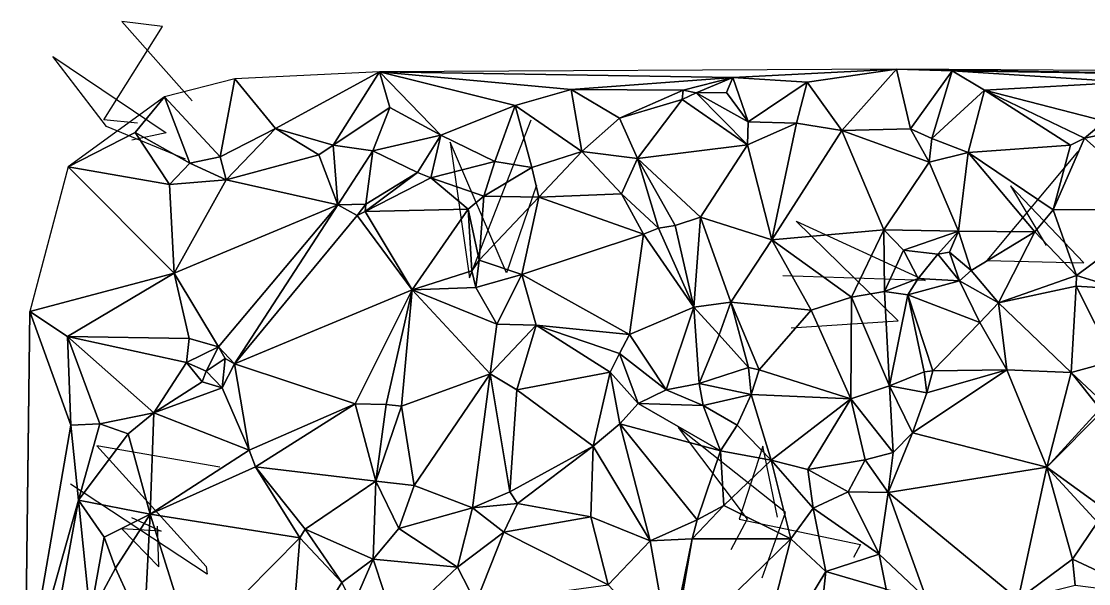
# Model space of a CAD drawing. Header units: metres. Extents: x -15 to 15, y -15.3 to 15.6.
# Drawn here: x -14.97 to -2.27, y 8.88 to 15.57 of the extents above; entities that cross this region are included whole.
import ezdxf

# ---------------------------------------------------------------- set-up
doc = ezdxf.new("R2010")
doc.units = ezdxf.units.M
doc.layers.add('CRACKS', color=1, linetype='Continuous')
doc.layers.add('STREET_MESH', color=7, linetype='Continuous')

msp = doc.modelspace()

# ---------------------------------------------------------------- linework, layer by layer
at = {"layer": 'CRACKS'}
for points in [[(-13.592, 14.354, 0.1), (-13.993, 14.395, 0.1), (-13.295, 15.506, 0.1), (-13.778, 15.566, 0.1), (-12.939, 14.621, 0.1)], [(-13.019, 13.926, 0.1), (-13.959, 14.314, 0.1), (-14.597, 15.15, 0.1), (-13.25, 14.242, 0.1), (-13.658, 14.151, 0.1)], [(-8.841, 13.616, 0.1), (-9.2, 12.573, 0.1), (-9.871, 14.13, 0.1), (-9.639, 12.517, 0.1), (-8.906, 14.396, 0.1)], [(-2.402, 14.019, 0.1), (-3.482, 12.721, 0.1), (-2.33, 12.694, 0.1), (-3.201, 13.609, 0.1), (-2.778, 12.901, 0.1)], [(-5.813, 11.921, 0.1), (-4.538, 12.005, 0.1), (-5.754, 13.189, 0.1), (-4.217, 12.482, 0.1), (-5.913, 12.539, 0.1)], [(-6.159, 8.946, 0.1), (-5.879, 9.722, 0.1), (-7.156, 10.734, 0.1), (-6.336, 9.645, 0.1), (-6.532, 9.279, 0.1)], [(-12.61, 10.262, 0.1), (-14.074, 10.518, 0.1), (-12.773, 9.082, 0.1), (-12.762, 8.99, 0.1), (-14.386, 10.06, 0.1)], [(-5.975, 9.669, 0.1), (-6.15, 10.514, 0.1), (-6.432, 9.646, 0.1), (-4.989, 9.341, 0.1), (-5.071, 9.188, 0.1)], [(-13.664, 9.663, 0.1), (-13.31, 9.5, 0.1), (-13.777, 9.531, 0.1), (-13.336, 9.079, 0.1), (-13.354, 9.562, 0.1)]]:
    msp.add_polyline3d(points, dxfattribs=at)
at = {"layer": 'STREET_MESH'}
for points in [[(-10.711, 14.966), (-6.506, 14.898), (-4.558, 14.999)], [(-6.506, 14.898), (-5.62, 14.844), (-4.558, 14.999)], [(-5.62, 14.844), (-5.209, 14.269), (-4.558, 14.999)], [(-5.209, 14.269), (-4.394, 14.289), (-4.558, 14.999)], [(2.69, 14.877), (8.493, 14.916), (-4.558, 14.999)], [(-3.897, 14.977), (2.69, 14.877), (-4.558, 14.999)], [(-4.394, 14.289), (-3.897, 14.977), (-4.558, 14.999)], [(-13.269, 14.67), (-12.605, 13.953), (-12.434, 14.883)], [(-12.605, 13.953), (-11.948, 14.292), (-12.434, 14.883)], [(-11.948, 14.292), (-10.711, 14.966), (-12.434, 14.883)], [(-11.948, 14.292), (-11.263, 14.094), (-10.711, 14.966)], [(-11.263, 14.094), (-10.588, 14.543), (-10.711, 14.966)], [(-8.43, 14.756), (-6.506, 14.898), (-10.711, 14.966)], [(-10.588, 14.543), (-9.98, 14.211), (-10.711, 14.966)], [(-9.095, 14.565), (-8.43, 14.756), (-10.711, 14.966)], [(-9.98, 14.211), (-9.095, 14.565), (-10.711, 14.966)], [(-6.506, 14.898), (-8.43, 14.756), (-7.098, 14.747)], [(-6.942, 14.715), (-6.506, 14.898), (-7.098, 14.747)], [(-6.506, 14.898), (-6.942, 14.715), (-6.583, 14.72)], [(-6.324, 14.37), (-6.506, 14.898), (-6.583, 14.72)], [(-6.506, 14.898), (-6.324, 14.37), (-5.62, 14.844)], [(-3.897, 14.977), (-4.394, 14.289), (-4.139, 14.171)], [(-3.513, 14.748), (-3.897, 14.977), (-4.139, 14.171)], [(-3.897, 14.977), (-3.513, 14.748), (-1.803, 14.843)], [(-3.897, 14.977), (-1.803, 14.843), (2.69, 14.877)], [(-9.095, 14.565), (-8.302, 14.02), (-8.43, 14.756)], [(-8.43, 14.756), (-7.857, 14.415), (-7.098, 14.747)], [(-8.302, 14.02), (-7.857, 14.415), (-8.43, 14.756)], [(-7.857, 14.415), (-7.108, 14.638), (-7.098, 14.747)], [(-7.108, 14.638), (-6.942, 14.715), (-7.098, 14.747)], [(-5.62, 14.844), (-6.324, 14.37), (-5.749, 14.354)], [(-5.209, 14.269), (-5.62, 14.844), (-5.749, 14.354)], [(-3.706, 14.008), (-3.513, 14.748), (-4.139, 14.171)], [(-3.706, 14.008), (-2.488, 14.095), (-3.513, 14.748)], [(-1.803, 14.843), (-3.513, 14.748), (-2.079, 14.38)], [(-3.513, 14.748), (-2.32, 14.177), (-2.079, 14.38)], [(-2.488, 14.095), (-2.32, 14.177), (-3.513, 14.748)], [(-13.62, 14.245), (-13.269, 14.67), (-14.416, 13.836)], [(-13.62, 14.245), (-12.968, 13.879), (-13.269, 14.67)], [(-12.968, 13.879), (-12.605, 13.953), (-13.269, 14.67)], [(-7.639, 13.934), (-7.108, 14.638), (-7.857, 14.415)], [(-7.108, 14.638), (-7.639, 13.934), (-6.332, 14.098)], [(-6.942, 14.715), (-7.108, 14.638), (-6.332, 14.098)], [(-6.942, 14.715), (-6.324, 14.37), (-6.583, 14.72)], [(-6.324, 14.37), (-6.942, 14.715), (-6.332, 14.098)], [(-11.263, 14.094), (-10.791, 14.025), (-10.588, 14.543)], [(-10.588, 14.543), (-10.791, 14.025), (-9.98, 14.211)], [(-9.337, 13.898), (-9.095, 14.565), (-9.98, 14.211)], [(-9.095, 14.565), (-9.337, 13.898), (-8.899, 13.827)], [(-8.302, 14.02), (-9.095, 14.565), (-8.899, 13.827)], [(-8.302, 14.02), (-7.639, 13.934), (-7.857, 14.415)], [(-6.324, 14.37), (-6.332, 14.098), (-5.749, 14.354)], [(-5.749, 14.354), (-6.332, 14.098), (-6.041, 12.966)], [(-5.209, 14.269), (-5.749, 14.354), (-6.041, 12.966)], [(-2.32, 14.177), (-1.883, 14.269), (-2.079, 14.38)], [(-13.211, 13.625), (-13.62, 14.245), (-14.416, 13.836)], [(-13.62, 14.245), (-13.211, 13.625), (-12.968, 13.879)], [(-12.605, 13.953), (-12.537, 13.682), (-11.948, 14.292)], [(-12.537, 13.682), (-11.432, 13.979), (-11.948, 14.292)], [(-11.432, 13.979), (-11.263, 14.094), (-11.948, 14.292)], [(-4.71, 13.088), (-5.209, 14.269), (-6.041, 12.966)], [(-4.17, 13.89), (-4.394, 14.289), (-5.209, 14.269)], [(-4.71, 13.088), (-4.17, 13.89), (-5.209, 14.269)], [(-4.394, 14.289), (-4.17, 13.89), (-4.139, 14.171)], [(-1.361, 13.327), (-1.883, 14.269), (-2.32, 14.177)], [(-10.791, 14.025), (-10.257, 13.768), (-9.98, 14.211)], [(-9.98, 14.211), (-10.257, 13.768), (-10.101, 13.705)], [(-9.337, 13.898), (-9.98, 14.211), (-10.101, 13.705)], [(-7.639, 13.934), (-6.89, 13.238), (-6.332, 14.098)], [(-6.332, 14.098), (-6.89, 13.238), (-6.041, 12.966)], [(-4.17, 13.89), (-3.706, 14.008), (-4.139, 14.171)], [(-2.696, 13.324), (-2.32, 14.177), (-2.488, 14.095)], [(-2.696, 13.324), (-1.361, 13.327), (-2.32, 14.177)], [(-12.537, 13.682), (-11.208, 13.385), (-11.432, 13.979)], [(-11.208, 13.385), (-11.263, 14.094), (-11.432, 13.979)], [(-11.263, 14.094), (-11.208, 13.385), (-10.791, 14.025)], [(-10.791, 14.025), (-11.208, 13.385), (-10.875, 13.392)], [(-10.257, 13.768), (-10.791, 14.025), (-10.875, 13.392)], [(-8.815, 13.473), (-8.302, 14.02), (-8.899, 13.827)], [(-8.815, 13.473), (-7.833, 13.516), (-8.302, 14.02)], [(-7.833, 13.516), (-7.639, 13.934), (-8.302, 14.02)], [(-3.823, 13.07), (-3.706, 14.008), (-4.17, 13.89)], [(-2.913, 13.064), (-3.706, 14.008), (-3.823, 13.07)], [(-3.706, 14.008), (-2.696, 13.324), (-2.488, 14.095)], [(-2.913, 13.064), (-2.696, 13.324), (-3.706, 14.008)], [(-13.211, 13.625), (-12.537, 13.682), (-12.968, 13.879)], [(-12.537, 13.682), (-12.605, 13.953), (-12.968, 13.879)], [(-9.47, 13.487), (-9.337, 13.898), (-10.101, 13.705)], [(-9.337, 13.898), (-9.47, 13.487), (-8.899, 13.827)], [(-7.639, 13.934), (-7.833, 13.516), (-7.39, 13.106)], [(-7.639, 13.934), (-7.39, 13.106), (-7.191, 13.136)], [(-7.639, 13.934), (-7.191, 13.136), (-6.89, 13.238)], [(-3.823, 13.07), (-4.17, 13.89), (-4.71, 13.088)], [(-14.872, 12.115), (-13.153, 12.57), (-14.416, 13.836)], [(-13.153, 12.57), (-13.211, 13.625), (-14.416, 13.836)], [(-10.257, 13.768), (-10.881, 13.303), (-10.101, 13.705)], [(-10.881, 13.303), (-10.257, 13.768), (-10.875, 13.392)], [(-9.47, 13.487), (-8.815, 13.473), (-8.899, 13.827)], [(-13.153, 12.57), (-12.537, 13.682), (-13.211, 13.625)], [(-13.153, 12.57), (-11.208, 13.385), (-12.537, 13.682)], [(-10.881, 13.303), (-9.656, 13.332), (-10.101, 13.705)], [(-9.656, 13.332), (-9.47, 13.487), (-10.101, 13.705)], [(-9.47, 13.487), (-9.656, 13.332), (-9.523, 12.726)], [(-8.815, 13.473), (-9.47, 13.487), (-9.523, 12.726)], [(-8.815, 13.473), (-9.523, 12.726), (-9.017, 12.553)], [(-8.815, 13.473), (-9.017, 12.553), (-7.569, 13.035)], [(-7.833, 13.516), (-8.815, 13.473), (-7.569, 13.035)], [(-7.39, 13.106), (-7.833, 13.516), (-7.569, 13.035)], [(-12.626, 11.696), (-11.208, 13.385), (-13.153, 12.57)], [(-11.208, 13.385), (-12.626, 11.696), (-12.438, 11.491)], [(-10.975, 13.255), (-11.208, 13.385), (-12.438, 11.491)], [(-11.208, 13.385), (-10.975, 13.255), (-10.875, 13.392)], [(-10.975, 13.255), (-10.881, 13.303), (-10.875, 13.392)], [(-10.324, 12.372), (-10.975, 13.255), (-12.438, 11.491)], [(-10.881, 13.303), (-10.975, 13.255), (-10.324, 12.372)], [(-9.656, 13.332), (-10.881, 13.303), (-10.324, 12.372)], [(-9.614, 12.599), (-9.656, 13.332), (-10.324, 12.372)], [(-9.656, 13.332), (-9.614, 12.599), (-9.523, 12.726)], [(-7.191, 13.136), (-6.971, 12.167), (-6.89, 13.238)], [(-6.971, 12.167), (-6.529, 12.227), (-6.89, 13.238)], [(-6.89, 13.238), (-6.529, 12.227), (-6.041, 12.966)], [(-2.913, 13.064), (-2.417, 12.542), (-2.696, 13.324)], [(-2.696, 13.324), (-2.417, 12.542), (-1.361, 13.327)], [(-1.361, 13.327), (-2.417, 12.542), (-1.903, 12.384)], [(-6.971, 12.167), (-7.39, 13.106), (-7.569, 13.035)], [(-7.39, 13.106), (-6.971, 12.167), (-7.191, 13.136)], [(-5.095, 12.284), (-4.71, 13.088), (-6.041, 12.966)], [(-5.095, 12.284), (-4.7, 12.354), (-4.71, 13.088)], [(-4.474, 12.845), (-3.823, 13.07), (-4.71, 13.088)], [(-4.7, 12.354), (-4.474, 12.845), (-4.71, 13.088)], [(-9.017, 12.553), (-7.736, 11.84), (-7.569, 13.035)], [(-7.736, 11.84), (-6.971, 12.167), (-7.569, 13.035)], [(-6.529, 12.227), (-5.573, 12.132), (-6.041, 12.966)], [(-5.573, 12.132), (-5.095, 12.284), (-6.041, 12.966)], [(-4.474, 12.845), (-4.068, 12.798), (-3.823, 13.07)], [(-4.068, 12.798), (-3.928, 12.821), (-3.823, 13.07)], [(-3.928, 12.821), (-3.672, 12.604), (-3.823, 13.07)], [(-3.672, 12.604), (-2.913, 13.064), (-3.823, 13.07)], [(-2.913, 13.064), (-3.672, 12.604), (-3.345, 12.217)], [(-2.417, 12.542), (-2.913, 13.064), (-3.345, 12.217)], [(-4.3, 12.506), (-4.474, 12.845), (-4.7, 12.354)], [(-4.068, 12.798), (-4.474, 12.845), (-4.3, 12.506)], [(-9.523, 12.726), (-9.614, 12.599), (-9.566, 12.4)], [(-9.523, 12.726), (-9.566, 12.4), (-9.017, 12.553)], [(-3.81, 12.478), (-4.068, 12.798), (-4.3, 12.506)], [(-4.068, 12.798), (-3.81, 12.478), (-3.928, 12.821)], [(-3.81, 12.478), (-3.672, 12.604), (-3.928, 12.821)], [(-9.566, 12.4), (-9.614, 12.599), (-10.324, 12.372)], [(-3.672, 12.604), (-3.81, 12.478), (-3.345, 12.217)], [(-14.425, 11.819), (-13.153, 12.57), (-14.872, 12.115)], [(-13.153, 12.57), (-14.425, 11.819), (-12.976, 11.792)], [(-12.626, 11.696), (-13.153, 12.57), (-12.976, 11.792)], [(-9.566, 12.4), (-9.315, 11.962), (-9.017, 12.553)], [(-9.315, 11.962), (-8.847, 11.951), (-9.017, 12.553)], [(-8.847, 11.951), (-7.736, 11.84), (-9.017, 12.553)], [(-4.3, 12.506), (-4.7, 12.354), (-4.425, 12.314)], [(-3.81, 12.478), (-4.3, 12.506), (-4.425, 12.314)], [(-3.568, 11.985), (-3.81, 12.478), (-4.425, 12.314)], [(-3.345, 12.217), (-3.81, 12.478), (-3.568, 11.985)], [(-2.417, 12.542), (-3.345, 12.217), (-2.419, 12.416)], [(-2.417, 12.542), (-2.419, 12.416), (-1.903, 12.384)], [(-10.999, 11.018), (-10.324, 12.372), (-12.438, 11.491)], [(-10.999, 11.018), (-10.632, 11.008), (-10.324, 12.372)], [(-10.632, 11.008), (-10.451, 10.989), (-10.324, 12.372)], [(-10.324, 12.372), (-10.451, 10.989), (-9.395, 11.374)], [(-9.315, 11.962), (-9.566, 12.4), (-10.324, 12.372)], [(-9.315, 11.962), (-10.324, 12.372), (-9.395, 11.374)], [(-4.644, 11.23), (-4.7, 12.354), (-5.095, 12.284)], [(-4.7, 12.354), (-4.644, 11.23), (-4.425, 12.314)], [(-2.419, 12.416), (-3.345, 12.217), (-2.481, 11.39)], [(-1.973, 11.528), (-2.419, 12.416), (-2.481, 11.39)], [(-2.419, 12.416), (-1.973, 11.528), (-1.903, 12.384)], [(-6.971, 12.167), (-6.67, 11.839), (-6.529, 12.227)], [(-6.67, 11.839), (-6.319, 11.449), (-6.529, 12.227)], [(-5.573, 12.132), (-6.529, 12.227), (-6.192, 11.42)], [(-6.529, 12.227), (-6.319, 11.449), (-6.192, 11.42)], [(-5.095, 12.284), (-5.573, 12.132), (-5.104, 11.075)], [(-4.644, 11.23), (-5.095, 12.284), (-5.104, 11.075)], [(-4.644, 11.23), (-4.229, 11.396), (-4.425, 12.314)], [(-4.128, 11.41), (-3.568, 11.985), (-4.425, 12.314)], [(-4.229, 11.396), (-4.128, 11.41), (-4.425, 12.314)], [(-3.245, 11.419), (-3.345, 12.217), (-3.568, 11.985)], [(-3.345, 12.217), (-3.245, 11.419), (-2.481, 11.39)], [(-14.927, 7.613), (-14.872, 12.115), (-14.973, 4.07)], [(-14.927, 7.613), (-14.384, 10.761), (-14.872, 12.115)], [(-14.384, 10.761), (-14.425, 11.819), (-14.872, 12.115)], [(-6.971, 12.167), (-7.736, 11.84), (-7.3, 11.182)], [(-6.907, 11.259), (-6.971, 12.167), (-7.3, 11.182)], [(-6.67, 11.839), (-6.971, 12.167), (-6.907, 11.259)], [(-5.104, 11.075), (-5.573, 12.132), (-6.192, 11.42)], [(-8.847, 11.951), (-9.315, 11.962), (-9.395, 11.374)], [(-9.078, 11.182), (-8.847, 11.951), (-9.395, 11.374)], [(-9.078, 11.182), (-7.968, 11.391), (-8.847, 11.951)], [(-8.847, 11.951), (-7.968, 11.391), (-7.855, 11.616)], [(-7.736, 11.84), (-8.847, 11.951), (-7.855, 11.616)], [(-4.128, 11.41), (-3.245, 11.419), (-3.568, 11.985)], [(-14.425, 11.819), (-14.384, 10.761), (-14.039, 10.778)], [(-13.397, 10.908), (-14.425, 11.819), (-14.039, 10.778)], [(-14.425, 11.819), (-13.006, 11.509), (-12.976, 11.792)], [(-13.397, 10.908), (-13.006, 11.509), (-14.425, 11.819)], [(-7.736, 11.84), (-7.855, 11.616), (-7.3, 11.182)], [(-6.319, 11.449), (-6.67, 11.839), (-6.907, 11.259)], [(-13.006, 11.509), (-12.626, 11.696), (-12.976, 11.792)], [(-12.626, 11.696), (-13.006, 11.509), (-12.775, 11.404)], [(-12.546, 11.556), (-12.626, 11.696), (-12.775, 11.404)], [(-12.626, 11.696), (-12.546, 11.556), (-12.438, 11.491)], [(-7.968, 11.391), (-7.631, 11.019), (-7.855, 11.616)], [(-7.855, 11.616), (-7.631, 11.019), (-7.3, 11.182)], [(-12.823, 11.276), (-13.006, 11.509), (-13.397, 10.908)], [(-12.775, 11.404), (-13.006, 11.509), (-12.823, 11.276)], [(-12.582, 11.206), (-12.546, 11.556), (-12.775, 11.404)], [(-12.546, 11.556), (-12.582, 11.206), (-12.438, 11.491)], [(-12.582, 11.206), (-12.26, 10.466), (-12.438, 11.491)], [(-12.26, 10.466), (-10.999, 11.018), (-12.438, 11.491)], [(-6.287, 11.129), (-6.319, 11.449), (-6.907, 11.259)], [(-6.319, 11.449), (-6.287, 11.129), (-6.192, 11.42)], [(-1.973, 11.528), (-2.481, 11.39), (-2.05, 10.99)], [(-12.582, 11.206), (-12.775, 11.404), (-12.823, 11.276)], [(-10.451, 10.989), (-10.3, 10.045), (-9.395, 11.374)], [(-10.3, 10.045), (-9.603, 9.78), (-9.395, 11.374)], [(-9.603, 9.78), (-9.159, 9.968), (-9.395, 11.374)], [(-9.159, 9.968), (-9.078, 11.182), (-9.395, 11.374)], [(-7.968, 11.391), (-9.078, 11.182), (-8.167, 10.512)], [(-7.851, 10.779), (-7.968, 11.391), (-8.167, 10.512)], [(-7.968, 11.391), (-7.851, 10.779), (-7.631, 11.019)], [(-6.287, 11.129), (-5.104, 11.075), (-6.192, 11.42)], [(-4.198, 11.149), (-4.229, 11.396), (-4.644, 11.23)], [(-3.245, 11.419), (-4.368, 10.67), (-2.769, 10.261)], [(-3.245, 11.419), (-4.198, 11.149), (-4.368, 10.67)], [(-4.229, 11.396), (-4.198, 11.149), (-4.128, 11.41)], [(-4.128, 11.41), (-4.198, 11.149), (-3.245, 11.419)], [(-2.481, 11.39), (-3.245, 11.419), (-2.769, 10.261)], [(-2.137, 10.957), (-2.481, 11.39), (-2.769, 10.261)], [(-2.481, 11.39), (-2.137, 10.957), (-2.05, 10.99)], [(-12.582, 11.206), (-12.823, 11.276), (-13.397, 10.908)], [(-12.582, 11.206), (-13.397, 10.908), (-12.26, 10.466)], [(-9.078, 11.182), (-9.159, 9.968), (-8.167, 10.512)], [(-7.631, 11.019), (-6.861, 10.996), (-7.3, 11.182)], [(-6.861, 10.996), (-6.907, 11.259), (-7.3, 11.182)], [(-6.287, 11.129), (-6.907, 11.259), (-6.861, 10.996)], [(-4.6, 10.436), (-4.644, 11.23), (-5.104, 11.075)], [(-4.6, 10.436), (-4.368, 10.67), (-4.644, 11.23)], [(-4.368, 10.67), (-4.198, 11.149), (-4.644, 11.23)], [(-6.453, 10.761), (-6.287, 11.129), (-6.861, 10.996)], [(-6.287, 11.129), (-6.453, 10.761), (-6.05, 10.345)], [(-6.287, 11.129), (-6.05, 10.345), (-5.104, 11.075)], [(-5.104, 11.075), (-6.05, 10.345), (-5.613, 10.235)], [(-4.93, 10.35), (-5.104, 11.075), (-5.613, 10.235)], [(-4.93, 10.35), (-4.6, 10.436), (-5.104, 11.075)], [(-12.186, 10.267), (-10.999, 11.018), (-12.26, 10.466)], [(-10.754, 10.095), (-10.999, 11.018), (-12.186, 10.267)], [(-10.754, 10.095), (-10.632, 11.008), (-10.999, 11.018)], [(-10.632, 11.008), (-10.754, 10.095), (-10.451, 10.989)], [(-10.754, 10.095), (-10.3, 10.045), (-10.451, 10.989)], [(-7.631, 11.019), (-7.851, 10.779), (-6.654, 10.456)], [(-6.861, 10.996), (-7.631, 11.019), (-6.654, 10.456)], [(-6.453, 10.761), (-6.861, 10.996), (-6.654, 10.456)], [(-2.087, 10.949), (-2.137, 10.957), (-2.769, 10.261)], [(-2.049, 9.738), (-2.087, 10.949), (-2.769, 10.261)], [(-13.701, 10.659), (-13.397, 10.908), (-14.039, 10.778)], [(-13.701, 10.659), (-13.438, 9.703), (-13.397, 10.908)], [(-13.397, 10.908), (-13.438, 9.703), (-12.26, 10.466)], [(-14.384, 10.761), (-14.927, 7.613), (-14.294, 9.869)], [(-14.039, 10.778), (-14.384, 10.761), (-14.294, 9.869)], [(-13.701, 10.659), (-14.039, 10.778), (-14.294, 9.869)], [(-7.491, 9.388), (-7.851, 10.779), (-8.167, 10.512)], [(-7.851, 10.779), (-6.93, 9.636), (-6.654, 10.456)], [(-7.491, 9.388), (-6.93, 9.636), (-7.851, 10.779)], [(-6.05, 10.345), (-6.453, 10.761), (-6.654, 10.456)], [(-4.368, 10.67), (-4.657, 9.962), (-2.769, 10.261)], [(-4.368, 10.67), (-4.6, 10.436), (-4.657, 9.962)], [(-13.438, 9.703), (-13.701, 10.659), (-14.294, 9.869)], [(-13.438, 9.703), (-12.186, 10.267), (-12.26, 10.466)], [(-9.159, 9.968), (-9.067, 9.829), (-8.167, 10.512)], [(-9.067, 9.829), (-8.196, 9.672), (-8.167, 10.512)], [(-8.196, 9.672), (-7.491, 9.388), (-8.167, 10.512)], [(-6.93, 9.636), (-6.615, 9.805), (-6.654, 10.456)], [(-6.615, 9.805), (-6.05, 10.345), (-6.654, 10.456)], [(-4.6, 10.436), (-4.93, 10.35), (-4.657, 9.962)], [(-6.05, 10.345), (-6.615, 9.805), (-5.818, 9.41)], [(-6.05, 10.345), (-5.549, 9.776), (-5.613, 10.235)], [(-5.549, 9.776), (-6.05, 10.345), (-5.818, 9.41)], [(-5.134, 9.969), (-4.93, 10.35), (-5.613, 10.235)], [(-4.93, 10.35), (-5.134, 9.969), (-4.657, 9.962)], [(-13.438, 9.703), (-11.657, 9.424), (-12.186, 10.267)], [(-11.597, 9.526), (-10.754, 10.095), (-12.186, 10.267)], [(-11.657, 9.424), (-11.597, 9.526), (-12.186, 10.267)], [(-5.549, 9.776), (-5.134, 9.969), (-5.613, 10.235)], [(-4.657, 9.962), (-3.111, 8.688), (-2.769, 10.261)], [(-3.111, 8.688), (-2.466, 9.168), (-2.769, 10.261)], [(-2.166, 9.61), (-2.049, 9.738), (-2.769, 10.261)], [(-2.466, 9.168), (-2.166, 9.61), (-2.769, 10.261)], [(-10.754, 10.095), (-11.597, 9.526), (-10.785, 9.167)], [(-10.481, 9.535), (-10.754, 10.095), (-10.785, 9.167)], [(-10.481, 9.535), (-10.3, 10.045), (-10.754, 10.095)], [(-10.3, 10.045), (-10.481, 9.535), (-9.603, 9.78)], [(-9.067, 9.829), (-9.159, 9.968), (-9.603, 9.78)], [(-4.767, 9.226), (-5.134, 9.969), (-5.549, 9.776)], [(-5.134, 9.969), (-4.767, 9.226), (-4.657, 9.962)], [(-4.657, 9.962), (-4.767, 9.226), (-4.201, 8.696)], [(-3.111, 8.688), (-4.657, 9.962), (-4.201, 8.696)], [(-14.927, 7.613), (-14.612, 8.133), (-14.294, 9.869)], [(-14.612, 8.133), (-14.152, 8.501), (-14.294, 9.869)], [(-14.294, 9.869), (-14.152, 8.501), (-13.986, 9.43)], [(-13.438, 9.703), (-14.294, 9.869), (-13.986, 9.43)], [(-10.481, 9.535), (-9.784, 9.074), (-9.603, 9.78)], [(-9.784, 9.074), (-9.232, 9.491), (-9.603, 9.78)], [(-9.232, 9.491), (-9.067, 9.829), (-9.603, 9.78)], [(-9.067, 9.829), (-9.232, 9.491), (-8.196, 9.672)], [(-6.615, 9.805), (-6.991, 9.409), (-5.818, 9.41)], [(-6.93, 9.636), (-6.991, 9.409), (-6.615, 9.805)], [(-13.851, 9.062), (-13.438, 9.703), (-13.986, 9.43)], [(-13.438, 9.703), (-13.851, 9.062), (-13.513, 8.316)], [(-12.943, 8.123), (-13.438, 9.703), (-13.513, 8.316)], [(-11.657, 9.424), (-13.438, 9.703), (-12.943, 8.123)], [(-8.196, 9.672), (-9.232, 9.491), (-7.989, 8.863)], [(-7.491, 9.388), (-8.196, 9.672), (-7.989, 8.863)], [(-5.399, 9.022), (-5.549, 9.776), (-5.818, 9.41)], [(-5.399, 9.022), (-4.767, 9.226), (-5.549, 9.776)], [(-11.161, 8.892), (-11.597, 9.526), (-11.657, 9.424)], [(-11.597, 9.526), (-11.161, 8.892), (-10.785, 9.167)], [(-9.784, 9.074), (-10.481, 9.535), (-10.785, 9.167)], [(-6.991, 9.409), (-6.93, 9.636), (-7.491, 9.388)], [(-2.166, 9.61), (-2.466, 9.168), (-1.565, 8.749)], [(-14.152, 8.501), (-13.851, 9.062), (-13.986, 9.43)], [(-11.778, 7.892), (-11.657, 9.424), (-12.943, 8.123)], [(-11.778, 7.892), (-11.161, 8.892), (-11.657, 9.424)], [(-9.232, 9.491), (-9.784, 9.074), (-9.564, 8.647)], [(-9.232, 9.491), (-9.564, 8.647), (-7.989, 8.863)], [(-6.991, 9.409), (-7.491, 9.388), (-7.26, 8.086)], [(-7.227, 8.036), (-6.991, 9.409), (-7.26, 8.086)], [(-7.227, 8.036), (-6.291, 7.545), (-5.818, 9.41)], [(-6.991, 9.409), (-7.227, 8.036), (-5.818, 9.41)], [(-6.291, 7.545), (-5.399, 9.022), (-5.818, 9.41)], [(-7.26, 8.086), (-7.491, 9.388), (-7.989, 8.863)], [(-11.161, 8.892), (-11.025, 8.622), (-10.785, 9.167)], [(-11.025, 8.622), (-10.526, 8.375), (-10.785, 9.167)], [(-10.526, 8.375), (-9.784, 9.074), (-10.785, 9.167)], [(-4.767, 9.226), (-5.399, 9.022), (-4.681, 8.81)], [(-4.201, 8.696), (-4.767, 9.226), (-4.681, 8.81)], [(-2.466, 9.168), (-3.111, 8.688), (-2.432, 8.858)], [(-2.466, 9.168), (-2.432, 8.858), (-1.565, 8.749)], [(-13.851, 9.062), (-14.152, 8.501), (-13.513, 8.316)], [(-9.784, 9.074), (-10.526, 8.375), (-9.564, 8.647)], [(-5.399, 9.022), (-6.291, 7.545), (-5.571, 7.439)], [(-4.681, 8.81), (-5.399, 9.022), (-5.571, 7.439)], [(-11.025, 8.622), (-11.161, 8.892), (-11.778, 7.892)]]:
    msp.add_3dface(points, dxfattribs=at)

doc.saveas('drawing.dxf')
